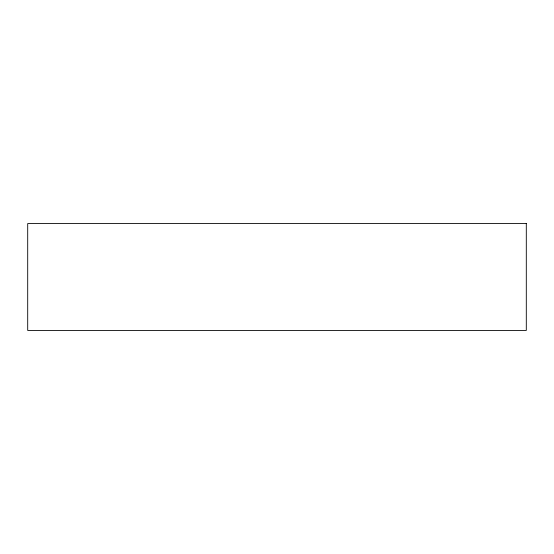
<?xml version="1.0" encoding="UTF-8"?>
<svg xmlns="http://www.w3.org/2000/svg" width="554" height="554" viewBox="0 0 554 554"><rect width="100%" height="100%" fill="white"/><g stroke="black" fill="none" stroke-linecap="round" stroke-linejoin="round"><path stroke-width="0.83" d="M526.3 223.581L27.7 223.581L27.7 330.419L526.3 330.419L526.3 223.581"/></g></svg>
